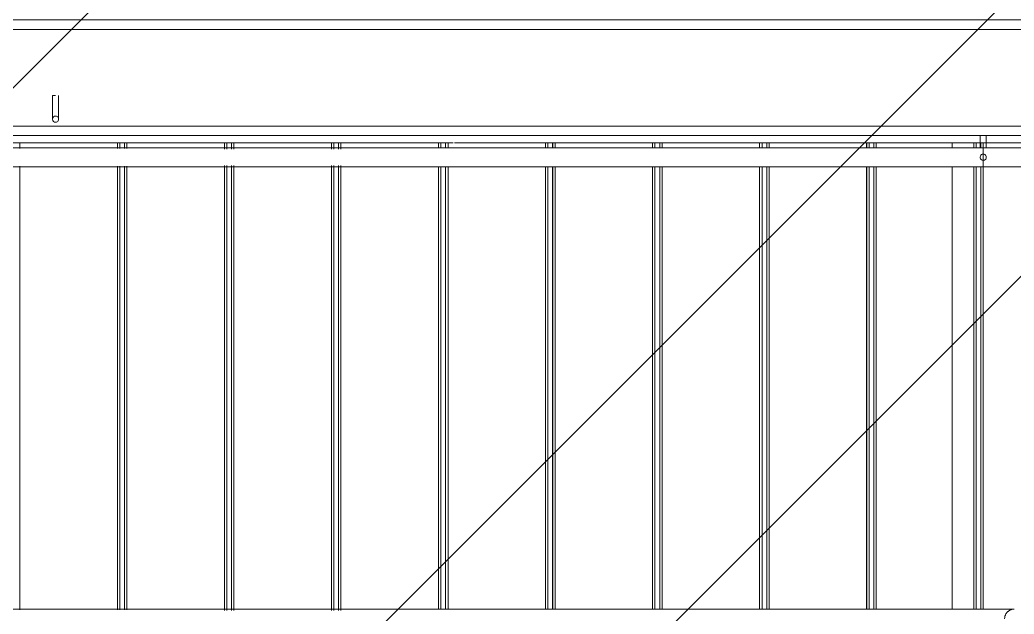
# Model space of a CAD drawing. Header units: millimetres. Extents: x -57519 to 497916, y -349472 to 446842.
# Drawn here: x 333083 to 335173, y 14698 to 15947 of the extents above; entities that cross this region are included whole.
import ezdxf

# ---------------------------------------------------------------- set-up
doc = ezdxf.new("R2010")
doc.units = ezdxf.units.MM
for name, color, linetype, lineweight in [('A-DETL-GENF', 92, 'Continuous', 5), ('A-FLOR-HRAL', 11, 'Continuous', 5), ('A-WALL', 113, 'Continuous', 20), ('S-STRS', 31, 'Continuous', 5)]:
    doc.layers.add(name, color=color, linetype=linetype, lineweight=lineweight)

# ---------------------------------------------------------------- blocks, each defined once
blk = doc.blocks.new('Cast-In-Place Stair - Landing_Internal_-6095806-SITE COVERAGE')
at = {"layer": 'S-STRS'}
for p, q in [((86324.2, 15689.2), (86324.2, 15678.1)), ((86329.3, 15678.1), (86329.3, 15689.2)), ((86324.2, 15639.5), (86324.2, 14708.1)), ((86329.3, 14708.1), (86329.3, 15639.5))]:
    blk.add_line(p, q, dxfattribs=at)
blk = doc.blocks.new('Cast-In-Place Stair - ___-6095805-SITE COVERAGE')
at = {"layer": 'S-STRS'}
for p, q in [((86324.2, 15689.2), (86324.2, 15678.1)), ((86324.2, 15689.2), (86324.2, 15678.1)), ((86324.2, 15639.5), (86324.2, 14708.1)), ((86324.2, 15639.5), (86324.2, 14708.1))]:
    blk.add_line(p, q, dxfattribs=at)
blk.add_blockref('Cast-In-Place Stair - Landing_Internal_-6095806-SITE COVERAGE', (0, 0))
blk = doc.blocks.new('Cast-In-Place Stair - Run_Internal_-6095804-SITE COVERAGE')
at = {"layer": 'S-STRS'}
for p, q in [((84319.3, 15677.5), (84319.3, 15689.2)), ((84524.2, 15677.4), (84524.2, 15689.2)), ((84529.3, 15689.2), (84529.3, 15677.4)), ((84539.2, 15689.2), (84539.2, 15677.4)), ((84544.3, 15677.4), (84544.3, 15689.2)), ((84749.2, 15676.1), (84749.2, 15689.2)), ((84754.3, 15689.2), (84754.3, 15676.1)), ((84764.2, 15689.2), (84764.2, 15676.1)), ((84769.3, 15676.1), (84769.3, 15689.2)), ((84974.2, 15676.1), (84974.2, 15689.2)), ((84979.3, 15689.2), (84979.3, 15676.1)), ((84989.2, 15689.2), (84989.2, 15676.1)), ((84994.3, 15676.1), (84994.3, 15689.2)), ((85199.2, 15678.1), (85199.2, 15689.2)), ((85204.3, 15689.2), (85204.3, 15678.1)), ((85214.2, 15689.2), (85214.2, 15678.1)), ((85219.3, 15678.1), (85219.3, 15689.2)), ((85424.2, 15678.1), (85424.2, 15689.2)), ((85429.3, 15689.2), (85429.3, 15678.1)), ((85439.2, 15689.2), (85439.2, 15678.1)), ((85444.3, 15678.1), (85444.3, 15689.2)), ((85649.2, 15678.1), (85649.2, 15689.2)), ((85654.3, 15689.2), (85654.3, 15678.1)), ((85664.2, 15689.2), (85664.2, 15678.1)), ((85669.3, 15678.1), (85669.3, 15689.2)), ((85874.2, 15678.1), (85874.2, 15689.2)), ((85879.3, 15689.2), (85879.3, 15678.1)), ((85889.2, 15689.2), (85889.2, 15678.1)), ((85894.3, 15678.1), (85894.3, 15689.2)), ((86099.2, 15689.2), (86099.2, 15678.1)), ((86104.3, 15678.1), (86104.3, 15689.2)), ((86114.2, 15689.2), (86114.2, 15678.1)), ((86119.3, 15678.1), (86119.3, 15689.2)), ((86339.2, 15689.2), (86339.2, 15678.1)), ((86344.3, 15678.1), (86344.3, 15689.2)), ((84319.3, 14707.5), (84319.3, 15640.1)), ((84524.2, 14707.4), (84524.2, 15640.3)), ((84529.3, 15640.3), (84529.3, 14707.4)), ((84539.2, 15640.3), (84539.2, 14707.4)), ((84544.3, 14707.4), (84544.3, 15640.3)), ((84749.2, 14706.1), (84749.2, 15641.5)), ((84754.3, 15641.5), (84754.3, 14706.1)), ((84764.2, 15641.5), (84764.2, 14706.1)), ((84769.3, 14706.1), (84769.3, 15641.5)), ((84974.2, 14706.1), (84974.2, 15641.5)), ((84979.3, 15641.5), (84979.3, 14706.1)), ((84989.2, 15641.5), (84989.2, 14706.1)), ((84994.3, 14706.1), (84994.3, 15641.5)), ((85199.2, 14708.1), (85199.2, 15639.5)), ((85204.3, 15637.1), (85204.3, 14708.1)), ((85214.2, 15639.5), (85214.2, 14708.1)), ((85219.3, 14708.1), (85219.3, 15639.5)), ((85424.2, 14708.1), (85424.2, 15639.5)), ((85429.3, 15639.5), (85429.3, 14708.1)), ((85439.2, 15639.5), (85439.2, 14708.1)), ((85444.3, 14708.1), (85444.3, 15639.5)), ((85649.2, 14708.1), (85649.2, 15639.5)), ((85654.3, 15639.5), (85654.3, 14708.1)), ((85664.2, 15639.5), (85664.2, 14708.1)), ((85669.3, 14708.1), (85669.3, 15639.5)), ((85874.2, 14708.1), (85874.2, 15639.5)), ((85879.3, 15639.5), (85879.3, 14708.1)), ((85889.2, 15639.5), (85889.2, 14708.1)), ((85894.3, 14708.1), (85894.3, 15639.5)), ((86099.2, 15639.5), (86099.2, 14708.1)), ((86104.3, 14708.1), (86104.3, 15639.5)), ((86114.2, 15639.5), (86114.2, 14708.1)), ((86119.3, 14708.1), (86119.3, 15639.5)), ((86339.2, 15639.5), (86339.2, 14708.1)), ((86344.3, 14708.1), (86344.3, 15639.5))]:
    blk.add_line(p, q, dxfattribs=at)
blk = doc.blocks.new('Cast-In-Place Stair - ___-6095803-SITE COVERAGE')
at = {"layer": 'S-STRS'}
for p, q in [((84524.2, 15689.2), (84524.2, 15677.4)), ((84539.2, 15677.4), (84539.2, 15689.2)), ((84749.2, 15689.2), (84749.2, 15676.1)), ((84764.2, 15676.1), (84764.2, 15689.2)), ((84974.2, 15689.2), (84974.2, 15676.1)), ((84989.2, 15676.1), (84989.2, 15689.2)), ((85199.2, 15689.2), (85199.2, 15678.1)), ((85214.2, 15678.1), (85214.2, 15689.2)), ((85424.2, 15689.2), (85424.2, 15678.1)), ((85439.2, 15678.1), (85439.2, 15689.2)), ((85649.2, 15689.2), (85649.2, 15678.1)), ((85664.2, 15678.1), (85664.2, 15689.2)), ((85874.2, 15689.2), (85874.2, 15678.1)), ((85889.2, 15678.1), (85889.2, 15689.2)), ((86099.2, 15689.2), (86099.2, 15678.1)), ((86114.2, 15678.1), (86114.2, 15689.2)), ((86279.2, 15689.2), (86279.2, 15678.1)), ((86324.2, 15678.1), (86324.2, 15689.2)), ((86324.2, 15678.1), (86324.2, 15689.2)), ((86339.2, 15689.2), (86339.2, 15678.1)), ((84524.2, 15640.3), (84524.2, 14707.4)), ((84539.2, 14707.4), (84539.2, 15640.3)), ((84749.2, 15641.5), (84749.2, 14706.1)), ((84764.2, 14706.1), (84764.2, 15641.5)), ((84974.2, 15641.5), (84974.2, 14706.1)), ((84989.2, 14706.1), (84989.2, 15641.5)), ((85199.2, 15639.5), (85199.2, 14708.1)), ((85214.2, 14708.1), (85214.2, 15639.5)), ((85424.2, 15639.5), (85424.2, 14708.1)), ((85439.2, 14708.1), (85439.2, 15639.5)), ((85649.2, 15639.5), (85649.2, 14708.1)), ((85664.2, 14708.1), (85664.2, 15639.5)), ((85874.2, 15639.5), (85874.2, 14708.1)), ((85889.2, 14708.1), (85889.2, 15639.5)), ((86099.2, 15639.5), (86099.2, 14708.1)), ((86114.2, 14708.1), (86114.2, 15639.5)), ((86279.2, 15639.5), (86279.2, 14708.1)), ((86324.2, 14708.1), (86324.2, 15639.5)), ((86324.2, 14708.1), (86324.2, 15639.5)), ((86339.2, 15639.5), (86339.2, 14708.1))]:
    blk.add_line(p, q, dxfattribs=at)
blk.add_blockref('Cast-In-Place Stair - Run_Internal_-6095804-SITE COVERAGE', (0, 0))
blk = doc.blocks.new('Monolithic Run - Run_Internal_-6095804-SITE COVERAGE')
at = {"layer": 'S-STRS'}
for p, q in [((84319.3, 15677.5), (84319.3, 15689.2)), ((84524.2, 15677.4), (84524.2, 15689.2)), ((84529.3, 15689.2), (84529.3, 15677.4)), ((84539.2, 15689.2), (84539.2, 15677.4)), ((84544.3, 15677.4), (84544.3, 15689.2)), ((84749.2, 15676.1), (84749.2, 15689.2)), ((84754.3, 15689.2), (84754.3, 15676.1)), ((84764.2, 15689.2), (84764.2, 15676.1)), ((84769.3, 15676.1), (84769.3, 15689.2)), ((84974.2, 15676.1), (84974.2, 15689.2)), ((84979.3, 15689.2), (84979.3, 15676.1)), ((84989.2, 15689.2), (84989.2, 15676.1)), ((84994.3, 15676.1), (84994.3, 15689.2)), ((85199.2, 15678.1), (85199.2, 15689.2)), ((85204.3, 15689.2), (85204.3, 15678.1)), ((85214.2, 15689.2), (85214.2, 15678.1)), ((85219.3, 15678.1), (85219.3, 15689.2)), ((85424.2, 15678.1), (85424.2, 15689.2)), ((85429.3, 15689.2), (85429.3, 15678.1)), ((85439.2, 15689.2), (85439.2, 15678.1)), ((85444.3, 15678.1), (85444.3, 15689.2)), ((85649.2, 15678.1), (85649.2, 15689.2)), ((85654.3, 15689.2), (85654.3, 15678.1)), ((85664.2, 15689.2), (85664.2, 15678.1)), ((85669.3, 15678.1), (85669.3, 15689.2)), ((85874.2, 15678.1), (85874.2, 15689.2)), ((85879.3, 15689.2), (85879.3, 15678.1)), ((85889.2, 15689.2), (85889.2, 15678.1)), ((85894.3, 15678.1), (85894.3, 15689.2)), ((86099.2, 15689.2), (86099.2, 15678.1)), ((86104.3, 15678.1), (86104.3, 15689.2)), ((86114.2, 15689.2), (86114.2, 15678.1)), ((86119.3, 15678.1), (86119.3, 15689.2)), ((86339.2, 15689.2), (86339.2, 15678.1)), ((86344.3, 15678.1), (86344.3, 15689.2)), ((84319.3, 14707.5), (84319.3, 15640.1)), ((84524.2, 14707.4), (84524.2, 15640.3)), ((84529.3, 15640.3), (84529.3, 14707.4)), ((84539.2, 15640.3), (84539.2, 14707.4)), ((84544.3, 14707.4), (84544.3, 15640.3)), ((84749.2, 14706.1), (84749.2, 15641.5)), ((84754.3, 15641.5), (84754.3, 14706.1)), ((84764.2, 15641.5), (84764.2, 14706.1)), ((84769.3, 14706.1), (84769.3, 15641.5)), ((84974.2, 14706.1), (84974.2, 15641.5)), ((84979.3, 15641.5), (84979.3, 14706.1)), ((84989.2, 15641.5), (84989.2, 14706.1)), ((84994.3, 14706.1), (84994.3, 15641.5)), ((85199.2, 14708.1), (85199.2, 15639.5)), ((85204.3, 15637.1), (85204.3, 14708.1)), ((85214.2, 15639.5), (85214.2, 14708.1)), ((85219.3, 14708.1), (85219.3, 15639.5)), ((85424.2, 14708.1), (85424.2, 15639.5)), ((85429.3, 15639.5), (85429.3, 14708.1)), ((85439.2, 15639.5), (85439.2, 14708.1)), ((85444.3, 14708.1), (85444.3, 15639.5)), ((85649.2, 14708.1), (85649.2, 15639.5)), ((85654.3, 15639.5), (85654.3, 14708.1)), ((85664.2, 15639.5), (85664.2, 14708.1)), ((85669.3, 14708.1), (85669.3, 15639.5)), ((85874.2, 14708.1), (85874.2, 15639.5)), ((85879.3, 15639.5), (85879.3, 14708.1)), ((85889.2, 15639.5), (85889.2, 14708.1)), ((85894.3, 14708.1), (85894.3, 15639.5)), ((86099.2, 15639.5), (86099.2, 14708.1)), ((86104.3, 14708.1), (86104.3, 15639.5)), ((86114.2, 15639.5), (86114.2, 14708.1)), ((86119.3, 14708.1), (86119.3, 15639.5)), ((86339.2, 15639.5), (86339.2, 14708.1)), ((86344.3, 14708.1), (86344.3, 15639.5))]:
    blk.add_line(p, q, dxfattribs=at)
blk = doc.blocks.new('Monolithic Landing - Landing_Internal_-6095806-SITE COVERAGE')
at = {"layer": 'S-STRS'}
for p, q in [((86324.2, 15689.2), (86324.2, 15678.1)), ((86329.3, 15678.1), (86329.3, 15689.2)), ((86324.2, 15639.5), (86324.2, 14708.1)), ((86329.3, 14708.1), (86329.3, 15639.5))]:
    blk.add_line(p, q, dxfattribs=at)
blk = doc.blocks.new('Railing - Railing-6095848-SITE COVERAGE')
at = {"layer": 'A-FLOR-HRAL'}
for q in [(83399.2, 14708.8), (86404.1, 14708.1)]:
    blk.add_line((86409.3, 14708.8), q, dxfattribs=at)
at = {"layer": 'A-FLOR-HRAL', "flags": 128}
blk.add_lwpolyline([(86404.1, 14708.1), (86399.3, 14706.1), (86395.2, 14703), (86392, 14698.8), (86390, 14694)], dxfattribs=at)
at = {"layer": 'A-FLOR-HRAL'}
for points, knots in [([(86389.3, 14688.8), (86389.3, 14690.6), (86389.6, 14693.2), (86390.8, 14696.5), (86391.7, 14698.5), (86392.7, 14699.9), (86393.7, 14701.4), (86394.5, 14702.3), (86395.2, 14703)], [0, 0, 0, 0, 0.0833333, 0.125, 0.1666667, 0.1875, 0.2083333, 0.25, 0.25, 0.25, 0.25]), ([(86395.2, 14703), (86395.5, 14703.3), (86396.1, 14703.9), (86397.4, 14705), (86399.3, 14706.2), (86401.6, 14707.3), (86403.3, 14707.9), (86404.1, 14708.1)], [0.25, 0.25, 0.25, 0.25, 0.2708333, 0.2916667, 0.3333333, 0.375, 0.4166667, 0.4166667, 0.4166667, 0.4166667])]:
    blk.add_open_spline(points, degree=3, knots=knots, dxfattribs=at)
blk.add_open_spline([(86404.1, 14708.1), (86405.8, 14708.6), (86407.5, 14708.8), (86409.3, 14708.8)], degree=3, dxfattribs=at)
blk = doc.blocks.new('Railing - Handrail On Railing-V104-SITE COVERAGE')
at = {"layer": 'A-FLOR-HRAL'}
for p, q in [((-15, 6.5), (-50, 6.5)), ((-15, 6.5), (-3, 6.5)), ((-3, 6.5), (0, 6.5)), ((-50, -6.5), (-50, 0)), ((-50, 0), (-50, -6.5)), ((-50, 0), (-50, 0)), ((-50, -6.5), (-15, -6.5))]:
    blk.add_line(p, q, dxfattribs=at)
at = {"layer": 'A-FLOR-HRAL', "flags": 128}
blk.add_lwpolyline([(0, -6.5), (-5.9, -6.5), (-15, -6.5)], dxfattribs=at)
at = {"layer": 'A-FLOR-HRAL'}
for start, end in [(150, 180), (30, 150), (360, 30), (180, 360)]:
    blk.add_arc((0, 0), 6.5, start, end, dxfattribs=at)
blk = doc.blocks.new('Railing - Handrail On Railing_Start Post-V105-SITE COVERAGE')
at = {"layer": 'A-FLOR-HRAL'}
for p, q in [((-25, 320), (-45.3, 320)), ((-45.3, 280), (-25, 280)), ((-20, 275), (-20, 0)), ((20, 0), (20, 275)), ((-19.3, 6.5), (-45.3, 6.5)), ((-3, 6.5), (0, 6.5)), ((-45.3, -6.5), (-19.3, -6.5)), ((19.3, 0), (-20, 0)), ((-20, 0), (-19.3, 0)), ((-19.3, 0), (-17.3, 0)), ((-17.3, 0), (-14.1, 0)), ((-14.1, 0), (5.2, 0)), ((5.2, 0), (20, 0)), ((20, 0), (19.3, 0))]:
    blk.add_line(p, q, dxfattribs=at)
at = {"layer": 'A-FLOR-HRAL', "flags": 128}
for points in [[(20, 275), (13.8, 297.8), (-3.2, 314.4), (-25, 320)], [(-25, 280), (-20.8, 277.7), (-20, 275)]]:
    blk.add_lwpolyline(points, dxfattribs=at)
at = {"layer": 'A-FLOR-HRAL'}
for start, end in [(150, 180), (135, 150), (105, 135), (360, 105), (180, 315), (315, 360)]:
    blk.add_arc((0, 0), 6.5, start, end, dxfattribs=at)
blk = doc.blocks.new('Railing - Railing-6095984-SITE COVERAGE')
at = {"layer": 'A-FLOR-HRAL'}
for p, q in [((86344.3, 15678.8), (83419.3, 15678.8)), ((86344.3, 15658.8), (86344.3, 15656.4)), ((83419.3, 15638.8), (86344.3, 15638.8))]:
    blk.add_line(p, q, dxfattribs=at)
at = {"layer": 'A-FLOR-HRAL', "flags": 128}
for points in [[(86344.3, 15676.1), (86344.3, 15678.1), (86344.3, 15678.8)], [(86344.3, 15678.8), (86344.3, 15678.1), (86344.3, 15676.1), (86344.3, 15673), (86344.3, 15668.8), (86344.3, 15664), (86344.3, 15658.8)], [(86344.3, 15653.6), (86344.3, 15658.8), (86344.3, 15664), (86344.3, 15668.8), (86344.3, 15673), (86344.3, 15676.1)], [(86344.3, 15656.4), (86344.3, 15653.6), (86344.3, 15648.8), (86344.3, 15644.7), (86344.3, 15641.5), (86344.3, 15639.5), (86344.3, 15638.8)], [(86344.3, 15638.8), (86344.3, 15639.5), (86344.3, 15641.5), (86344.3, 15644.7), (86344.3, 15648.8), (86344.3, 15653.6)]]:
    blk.add_lwpolyline(points, dxfattribs=at)
at = {"rotation": 269.9999999999998}
for name, p in [('Railing - Handrail On Railing-V104-SITE COVERAGE', (84394.3, 15738.8)), ('Railing - Handrail On Railing_Start Post-V105-SITE COVERAGE', (86344.3, 15658.8))]:
    blk.add_blockref(name, p, dxfattribs=at)

msp = doc.modelspace()

# ---------------------------------------------------------------- hatches: boundary and pattern name
at = {"layer": 'A-DETL-GENF'}
h = msp.add_hatch(dxfattribs=at)
h.set_pattern_fill('FP_40', color=250, style=0, pattern_type=2)
h.set_pattern_definition([(45, (248763.4, 0), (-1257.236, 1257.236), []), (45, (248763.4, 1905), (-1257.236, 1257.236), [])])
h.paths.add_polyline_path([(325750.1, -8642.5), (328562.7, -8642.5), (328562.7, 4657.5), (341312.7, 4657.5), (341312.7, 30557.5), (342712.7, 30557.5), (342712.7, 48907.7), (339962.7, 48907.7), (339962.7, 52157.5), (338962.7, 52157.5), (338962.7, 53757.5), (297512.7, 53757.5), (297512.7, 52247.5), (286277.7, 52247.5), (286277.7, 34407.5), (285902.7, 34407.5), (285902.7, 7407.5), (286277.7, 7407.5), (286277.7, -2267.5), (315555.2, -2267.5), (315555.2, -8642.5), (321257.1, -8642.5)], flags=0)

# ---------------------------------------------------------------- linework, layer by layer
at = {"layer": 'A-WALL', "lineweight": 18}
for p, q in [((336777.7, 15947.5), (331252.7, 15947.5)), ((331272.7, 15927.5), (336757.7, 15927.5))]:
    msp.add_line(p, q, dxfattribs=at)
at = {"layer": 'A-WALL', "lineweight": 5}
for p, q in [((330552.7, 15724.2), (337382.7, 15724.2)), ((337382.7, 15704.2), (330552.7, 15704.2)), ((333993.4, 15689.2), (331896.9, 15689.2)), ((335394.1, 15689.2), (333996.6, 15689.2))]:
    msp.add_line(p, q, dxfattribs=at)
at = {"layer": 'S-STRS'}
for p, q in [((333287.7, 15689.2), (333287.7, 15677.4)), ((333302.7, 15677.4), (333302.7, 15689.2)), ((333512.7, 15689.2), (333512.7, 15676.1)), ((333527.7, 15676.1), (333527.7, 15689.2)), ((333737.7, 15689.2), (333737.7, 15676.1)), ((333752.7, 15676.1), (333752.7, 15689.2)), ((333962.7, 15689.2), (333962.7, 15678.1)), ((333977.7, 15678.1), (333977.7, 15689.2)), ((334187.7, 15689.2), (334187.7, 15678.1)), ((334202.7, 15678.1), (334202.7, 15689.2)), ((334412.7, 15689.2), (334412.7, 15678.1)), ((334427.7, 15678.1), (334427.7, 15689.2)), ((334637.7, 15689.2), (334637.7, 15678.1)), ((334652.7, 15678.1), (334652.7, 15689.2)), ((334862.7, 15689.2), (334862.7, 15678.1)), ((334877.7, 15678.1), (334877.7, 15689.2)), ((335042.7, 15689.2), (335042.7, 15678.1)), ((335087.7, 15678.1), (335087.7, 15689.2)), ((335087.7, 15678.1), (335087.7, 15689.2)), ((335087.7, 15689.2), (335087.7, 15678.1)), ((335087.7, 15689.2), (335087.7, 15678.1)), ((335102.7, 15689.2), (335102.7, 15678.1)), ((333287.7, 15640.3), (333287.7, 14707.4)), ((333302.7, 14707.4), (333302.7, 15640.3)), ((333512.7, 15641.5), (333512.7, 14706.1)), ((333527.7, 14706.1), (333527.7, 15641.5)), ((333737.7, 15641.5), (333737.7, 14706.1)), ((333752.7, 14706.1), (333752.7, 15641.5)), ((333962.7, 15639.5), (333962.7, 14708.1)), ((333977.7, 14708.1), (333977.7, 15639.5)), ((334187.7, 15639.5), (334187.7, 14708.1)), ((334202.7, 14708.1), (334202.7, 15639.5)), ((334412.7, 15639.5), (334412.7, 14708.1)), ((334427.7, 14708.1), (334427.7, 15639.5)), ((334637.7, 15639.5), (334637.7, 14708.1)), ((334652.7, 14708.1), (334652.7, 15639.5)), ((334862.7, 15639.5), (334862.7, 14708.1)), ((334877.7, 14708.1), (334877.7, 15639.5)), ((335042.7, 15639.5), (335042.7, 14708.1)), ((335087.7, 14708.1), (335087.7, 15639.5)), ((335087.7, 14708.1), (335087.7, 15639.5)), ((335087.7, 15639.5), (335087.7, 14708.1)), ((335087.7, 15639.5), (335087.7, 14708.1)), ((335102.7, 15639.5), (335102.7, 14708.1))]:
    msp.add_line(p, q, dxfattribs=at)

# ---------------------------------------------------------------- block references
at = {"color": 254, "lineweight": 5}
msp.add_blockref('Monolithic Landing - Landing_Internal_-6095806-SITE COVERAGE', (248763.4, 0), dxfattribs=at)
at = {"color": 10, "lineweight": 5}
msp.add_blockref('Monolithic Run - Run_Internal_-6095804-SITE COVERAGE', (248763.4, 0), dxfattribs=at)
at = {"layer": 'A-FLOR-HRAL'}
for name in ['Railing - Railing-6095984-SITE COVERAGE', 'Railing - Railing-6095848-SITE COVERAGE']:
    msp.add_blockref(name, (248763.4, 0), dxfattribs=at)
at = {"layer": 'S-STRS'}
for name in ['Cast-In-Place Stair - ___-6095805-SITE COVERAGE', 'Cast-In-Place Stair - ___-6095803-SITE COVERAGE']:
    msp.add_blockref(name, (248763.4, 0), dxfattribs=at)

doc.saveas('drawing.dxf')
